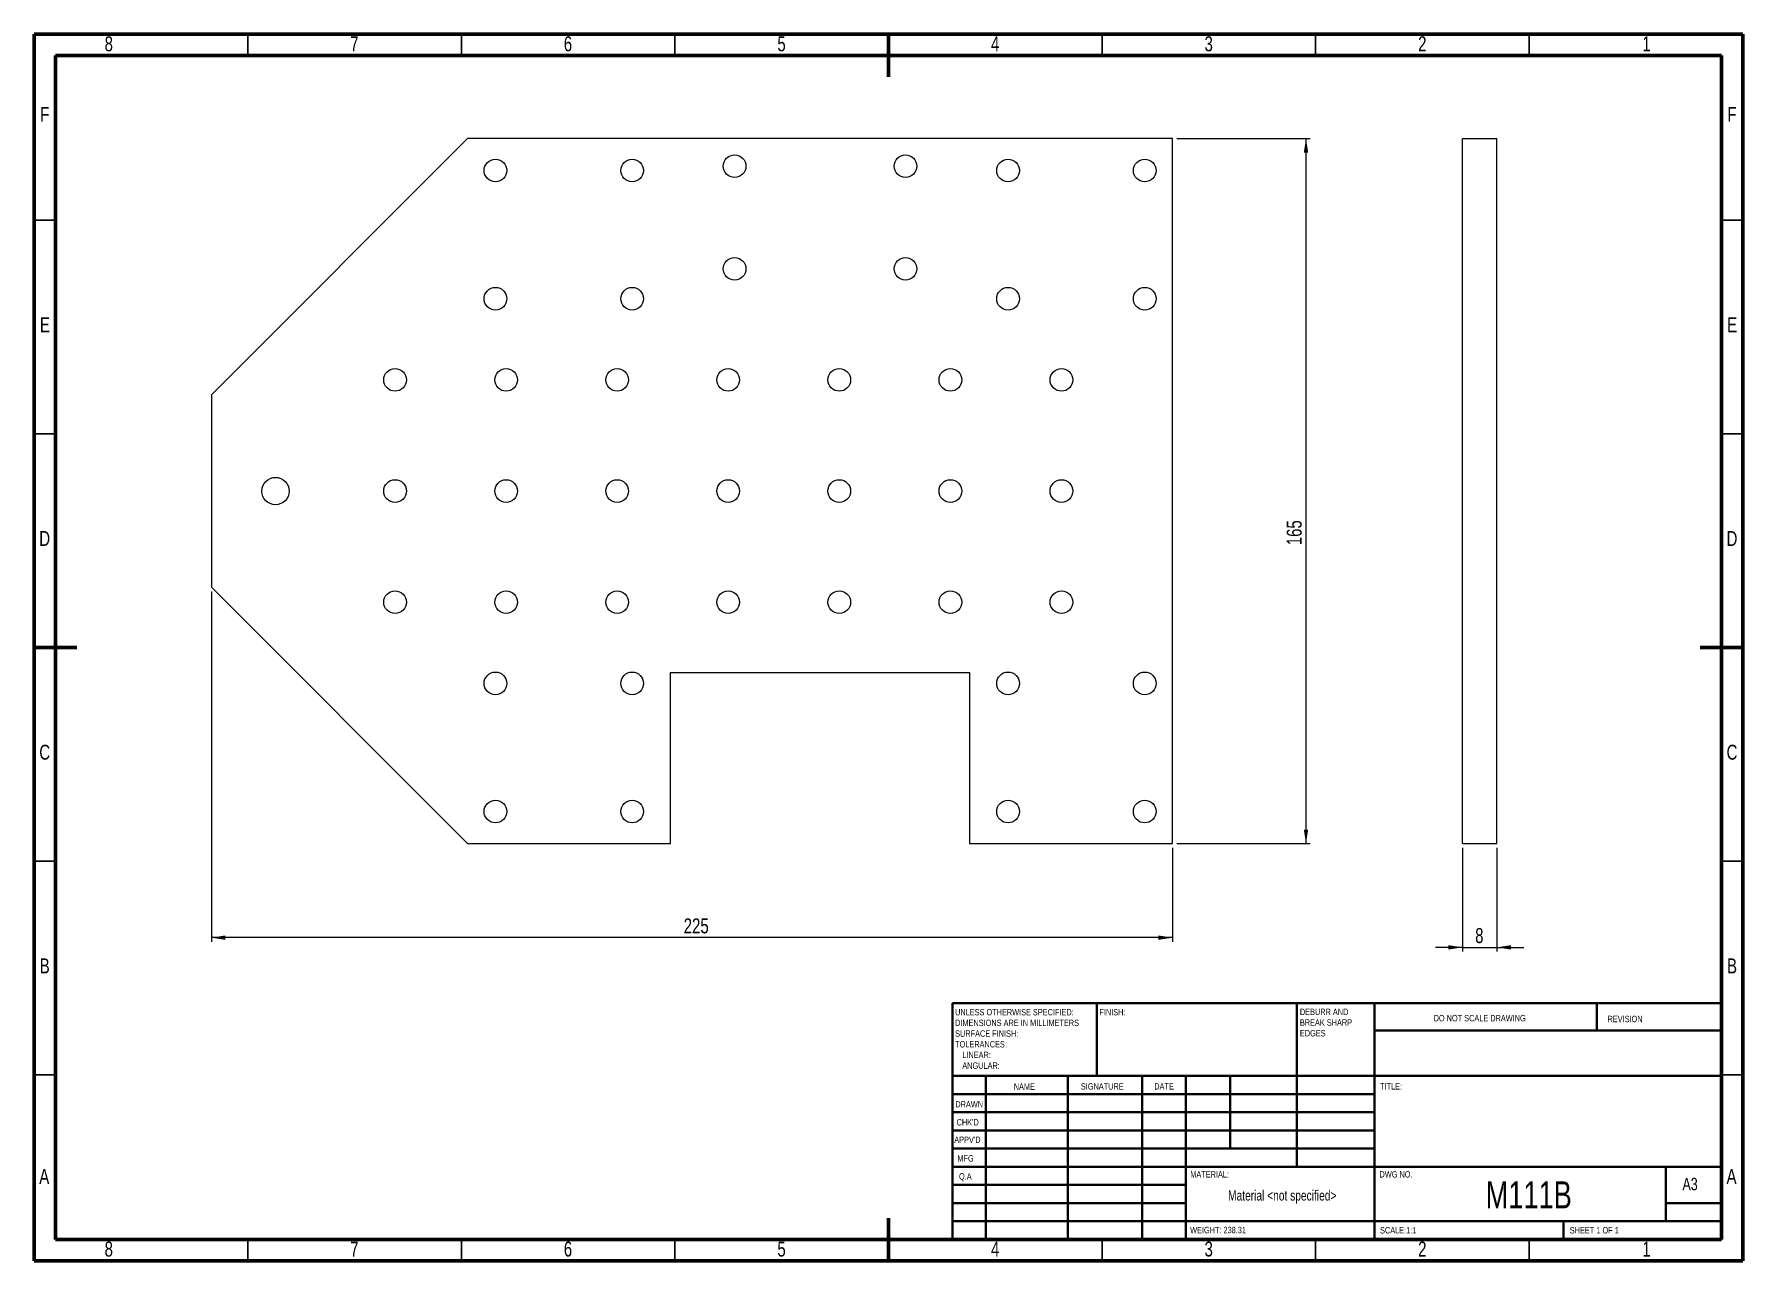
# Model space of a CAD drawing. Header units: millimetres. Extents: x 15 to 415, y 5 to 292.
import ezdxf

# ---------------------------------------------------------------- set-up
doc = ezdxf.new("R2010")
doc.units = ezdxf.units.MM
doc.styles.add('SLDTEXTSTYLE0', font='TXT', dxfattribs={"width": 0.75})
doc.styles.add('SLDTEXTSTYLE1', font='TXT', dxfattribs={"width": 0.686449})
doc.styles.add('SLDTEXTSTYLE2', font='TXT', dxfattribs={"width": 0.6875})
doc.dimstyles.new('SLDDIMSTYLE0', dxfattribs={"dimtxt": 3.5, "dimasz": 3.302, "dimexe": 0, "dimexo": 0.0625, "dimgap": 0.875, "dimtad": 1, "dimrnd": 1e-09, "dimzin": 12, "dimdsep": 46, "dimtxsty": 'SLDTEXTSTYLE0', "dimsah": 1, "dimcen": 0.09, "dimadec": 0, "dimazin": 3, "dimtfac": 1, "dimtofl": 0, "dimtmove": 0, "dimatfit": 3, "dimfxl": 0, "dimfrac": 2, "dimtolj": 1, "dimtzin": 12, "dimarcsym": 0})
doc.dimstyles.new('SLDDIMSTYLE1', dxfattribs={"dimtxt": 3.5, "dimasz": 3.302, "dimexe": 0, "dimexo": 0.0625, "dimgap": 0.875, "dimtad": 1, "dimrnd": 1e-09, "dimzin": 12, "dimdsep": 46, "dimtxsty": 'SLDTEXTSTYLE0', "dimsah": 1, "dimcen": 0.09, "dimadec": 0, "dimazin": 3, "dimtfac": 1, "dimtmove": 0, "dimatfit": 0, "dimfxl": 0, "dimfrac": 2, "dimtolj": 1, "dimtzin": 12, "dimarcsym": 0})

# ---------------------------------------------------------------- blocks, each defined once
blk = doc.blocks.new('SW_NOTE_0')
at = {"color": 0, "linetype": 'Continuous', "lineweight": 0, "char_height": 1.5, "attachment_point": 1, "style": 'SLDTEXTSTYLE0'}
for s, insert in [('UNLESS OTHERWISE SPECIFIED:', (0, 1.93)), ('SURFACE FINISH:', (0, -3.07)), ('DIMENSIONS ARE IN MILLIMETERS', (0, -0.57)), ('TOLERANCES:', (0, -5.57)), ('ANGULAR:', (1.69, -10.57)), ('LINEAR:', (1.69, -8.07))]:
    blk.add_mtext(s, dxfattribs=dict(at, insert=insert))
blk = doc.blocks.new('SW_NOTE_1')
at = {"color": 0, "linetype": 'Continuous', "lineweight": 0, "char_height": 1.5, "attachment_point": 1, "style": 'SLDTEXTSTYLE0'}
for s, insert in [('DEBURR AND', (0, 1.93)), ('BREAK SHARP', (0, -0.57)), ('EDGES', (0, -3.07))]:
    blk.add_mtext(s, dxfattribs=dict(at, insert=insert))
blk = doc.blocks.new('_D')
at = {"color": 7, "linetype": 'Continuous', "lineweight": 0}
for p, q in [((56.48, 161.61), (56.48, 79.61)), ((281.48, 101.61), (281.48, 79.61)), ((281.48, 80.61), (56.48, 80.61))]:
    blk.add_line(p, q, dxfattribs=at)
for points in [[(56.48, 80.61), (59.78, 80.1), (59.78, 81.12)], [(281.48, 80.61), (278.18, 81.12), (278.18, 80.1)]]:
    blk.add_solid(points, dxfattribs=at)
at = {"color": 7, "linetype": 'Continuous', "lineweight": 0, "insert": (167.06, 85.12), "char_height": 3.5, "attachment_point": 1, "style": 'SLDTEXTSTYLE0'}
blk.add_mtext('225', dxfattribs=at)
blk = doc.blocks.new('_D_1')
at = {"color": 7, "linetype": 'Continuous', "lineweight": 0}
for p, q in [((282.48, 267.61), (313.74, 267.61)), ((312.74, 102.61), (312.74, 267.61)), ((282.48, 102.61), (313.74, 102.61))]:
    blk.add_line(p, q, dxfattribs=at)
for points in [[(312.74, 267.61), (312.23, 264.31), (313.24, 264.31)], [(312.74, 102.61), (313.24, 105.91), (312.23, 105.91)]]:
    blk.add_solid(points, dxfattribs=at)
at = {"color": 7, "linetype": 'Continuous', "lineweight": 0, "insert": (308.22, 172.42), "char_height": 3.5, "attachment_point": 1, "rotation": 90, "style": 'SLDTEXTSTYLE0'}
blk.add_mtext('165', dxfattribs=at)
blk = doc.blocks.new('_D_2')
at = {"color": 7, "linetype": 'Continuous', "lineweight": 0}
for p, q in [((349.39, 101.61), (349.39, 77.34)), ((357.39, 101.61), (357.39, 77.34)), ((349.39, 78.34), (343.04, 78.34)), ((349.39, 78.34), (357.39, 78.34)), ((357.39, 78.34), (363.74, 78.34))]:
    blk.add_line(p, q, dxfattribs=at)
for points in [[(349.39, 78.34), (346.09, 78.84), (346.09, 77.83)], [(357.39, 78.34), (360.69, 77.83), (360.69, 78.84)]]:
    blk.add_solid(points, dxfattribs=at)
at = {"color": 7, "linetype": 'Continuous', "lineweight": 0, "insert": (352.34, 82.85), "char_height": 3.5, "attachment_point": 1, "style": 'SLDTEXTSTYLE0'}
blk.add_mtext('8', dxfattribs=at)

msp = doc.modelspace()

# ---------------------------------------------------------------- linework, layer by layer
at = {"color": 7, "linetype": 'Continuous', "lineweight": 60}
for p, q in [((15, 292), (415, 292)), ((15, 5), (15, 292)), ((215, 292), (215, 282)), ((415, 292), (415, 5)), ((20, 287), (410, 287)), ((20, 10), (20, 287)), ((410, 287), (410, 10)), ((15, 148.5), (25, 148.5)), ((415, 148.5), (405, 148.5)), ((410, 65.25), (410, 10)), ((215, 5), (215, 15)), ((410, 10), (20, 10)), ((410, 10), (222.8, 10)), ((415, 5), (15, 5))]:
    msp.add_line(p, q, dxfattribs=at)
at = {"color": 7, "linetype": 'Continuous', "lineweight": 30}
for p, q in [((65, 292), (65, 287)), ((115, 292), (115, 287)), ((165, 292), (165, 287)), ((265, 292), (265, 287)), ((315, 292), (315, 287)), ((365, 292), (365, 287)), ((15, 248.5), (20, 248.5)), ((415, 248.5), (410, 248.5)), ((15, 198.5), (20, 198.5)), ((415, 198.5), (410, 198.5)), ((15, 98.5), (20, 98.5)), ((415, 98.5), (410, 98.5)), ((15, 48.5), (20, 48.5)), ((415, 48.5), (410, 48.5)), ((65, 5), (65, 10)), ((115, 5), (115, 10)), ((165, 5), (165, 10)), ((265, 5), (265, 10)), ((315, 5), (315, 10)), ((365, 5), (365, 10))]:
    msp.add_line(p, q, dxfattribs=at)
at = {"color": 7, "linetype": 'Continuous', "lineweight": 15}
for p, q in [((116.479, 267.612), (56.479, 207.612)), ((281.479, 267.612), (116.479, 267.612)), ((281.479, 102.612), (281.479, 267.612)), ((349.388, 102.612), (349.388, 267.612)), ((349.388, 267.612), (357.388, 267.612)), ((357.388, 102.612), (357.388, 267.612)), ((56.479, 207.612), (56.479, 162.612)), ((56.479, 162.612), (116.479, 102.612)), ((163.979, 142.612), (233.979, 142.612)), ((163.979, 102.612), (163.979, 142.612)), ((233.979, 142.612), (233.979, 102.612)), ((116.479, 102.612), (163.979, 102.612)), ((233.979, 102.612), (281.479, 102.612)), ((349.388, 102.612), (357.388, 102.612))]:
    msp.add_line(p, q, dxfattribs=at)
at = {"color": 7, "linetype": 'Continuous', "lineweight": 40}
for p, q in [((230, 65.25), (410, 65.25)), ((230, 65.25), (230, 10)), ((263.8, 48.25), (263.8, 65.25)), ((310.6, 65.25), (310.6, 27)), ((328.8, 65.25), (328.8, 10)), ((380.8, 58.875), (380.8, 65.25)), ((410, 58.875), (328.8, 58.875)), ((410, 48.25), (230, 48.25)), ((237.8, 48.25), (237.8, 10)), ((256.991, 48.25), (256.991, 10)), ((274.399, 48.25), (274.399, 10)), ((284.6, 10), (284.6, 48.25)), ((295, 31.25), (295, 48.25)), ((328.8, 44), (230, 44)), ((328.8, 39.75), (230, 39.75)), ((328.8, 35.5), (230, 35.5)), ((328.8, 31.25), (230, 31.25)), ((284.6, 27), (230, 27)), ((284.6, 27), (410, 27)), ((397, 14.25), (397, 27)), ((284.6, 22.75), (230, 22.75)), ((284.6, 18.5), (230, 18.5)), ((410, 18.5), (397, 18.5)), ((230, 14.25), (410, 14.25)), ((373, 10), (373, 14.25))]:
    msp.add_line(p, q, dxfattribs=at)
at = {"color": 7, "linetype": 'Continuous', "lineweight": 15}
for centre, radius in [((122.979, 260.112), 2.65), ((154.979, 260.112), 2.65), ((178.979, 261.112), 2.65), ((218.979, 261.112), 2.65), ((242.979, 260.112), 2.65), ((274.979, 260.112), 2.65), ((178.979, 237.112), 2.65), ((218.979, 237.112), 2.65), ((122.979, 230.112), 2.65), ((154.979, 230.112), 2.65), ((242.979, 230.112), 2.65), ((274.979, 230.112), 2.65), ((99.479, 211.112), 2.65), ((125.479, 211.112), 2.65), ((151.479, 211.112), 2.65), ((177.479, 211.112), 2.65), ((203.479, 211.112), 2.65), ((229.479, 211.112), 2.65), ((255.479, 211.112), 2.65), ((71.479, 185.112), 3.2), ((99.479, 185.112), 2.65), ((125.479, 185.112), 2.65), ((151.479, 185.112), 2.65), ((177.479, 185.112), 2.65), ((203.479, 185.112), 2.65), ((229.479, 185.112), 2.65), ((255.479, 185.112), 2.65), ((99.479, 159.112), 2.65), ((125.479, 159.112), 2.65), ((151.479, 159.112), 2.65), ((177.479, 159.112), 2.65), ((203.479, 159.112), 2.65), ((229.479, 159.112), 2.65), ((255.479, 159.112), 2.65), ((122.979, 140.112), 2.65), ((154.979, 140.112), 2.65), ((242.979, 140.112), 2.65), ((274.979, 140.112), 2.65), ((122.979, 110.112), 2.65), ((154.979, 110.112), 2.65), ((242.979, 110.112), 2.65), ((274.979, 110.112), 2.65)]:
    msp.add_circle(centre, radius, dxfattribs=at)

# ---------------------------------------------------------------- block references
at = {"color": 7, "linetype": 'Continuous', "lineweight": 0}
for name, p in [('SW_NOTE_1', (311.309, 62.069)), ('SW_NOTE_0', (230.594, 61.987))]:
    msp.add_blockref(name, p, dxfattribs=at)

# ---------------------------------------------------------------- texts
for s, insert, char_height, attachment_point, style in [('8', (32.465, 291.5), 3.5, 2, 'SLDTEXTSTYLE0'), ('7', (89.965, 291.5), 3.5, 2, 'SLDTEXTSTYLE0'), ('6', (139.965, 291.5), 3.5, 2, 'SLDTEXTSTYLE0'), ('5', (189.965, 291.5), 3.5, 2, 'SLDTEXTSTYLE0'), ('4', (239.965, 291.5), 3.5, 2, 'SLDTEXTSTYLE0'), ('3', (289.965, 291.5), 3.5, 2, 'SLDTEXTSTYLE0'), ('2', (339.965, 291.5), 3.5, 2, 'SLDTEXTSTYLE0'), ('1', (392.465, 291.5), 3.5, 2, 'SLDTEXTSTYLE0'), ('F', (17.464, 275), 3.5, 2, 'SLDTEXTSTYLE0'), ('F', (412.464, 275), 3.5, 2, 'SLDTEXTSTYLE0'), ('E', (17.506, 225.75), 3.5, 2, 'SLDTEXTSTYLE0'), ('E', (412.506, 225.75), 3.5, 2, 'SLDTEXTSTYLE0'), ('D', (17.46, 175.75), 3.5, 2, 'SLDTEXTSTYLE0'), ('D', (412.46, 175.75), 3.5, 2, 'SLDTEXTSTYLE0'), ('C', (17.464, 125.75), 3.5, 2, 'SLDTEXTSTYLE0'), ('C', (412.464, 125.75), 3.5, 2, 'SLDTEXTSTYLE0'), ('B', (17.473, 75.75), 3.5, 2, 'SLDTEXTSTYLE0'), ('B', (412.473, 75.75), 3.5, 2, 'SLDTEXTSTYLE0'), ('FINISH:', (264.371, 63.919), 1.5, 1, 'SLDTEXTSTYLE0'), ('DO NOT SCALE DRAWING', (342.615, 62.533), 1.5, 1, 'SLDTEXTSTYLE0'), ('REVISION', (383.328, 62.335), 1.5, 1, 'SLDTEXTSTYLE0'), ('NAME', (244.322, 46.501), 1.5, 1, 'SLDTEXTSTYLE0'), ('SIGNATURE', (260.034, 46.562), 1.5, 1, 'SLDTEXTSTYLE0'), ('DATE', (277.215, 46.576), 1.5, 1, 'SLDTEXTSTYLE0'), ('TITLE:', (330.09, 46.576), 1.5, 1, 'SLDTEXTSTYLE0'), ('DRAWN', (230.643, 42.385), 1.5, 1, 'SLDTEXTSTYLE1'), ("CHK'D", (230.939, 38.162), 1.5, 1, 'SLDTEXTSTYLE0'), ("APPV'D", (230.402, 34.066), 1.5, 1, 'SLDTEXTSTYLE0'), ('MFG', (231.124, 29.716), 1.5, 1, 'SLDTEXTSTYLE0'), ('A', (17.36, 26.5), 3.5, 2, 'SLDTEXTSTYLE0'), ('Q.A', (231.509, 25.505), 1.5, 1, 'SLDTEXTSTYLE0'), ('MATERIAL:', (285.646, 25.986), 1.5, 1, 'SLDTEXTSTYLE0'), ('DWG NO.', (329.953, 25.986), 1.5, 1, 'SLDTEXTSTYLE0'), ('A3', (400.871, 24.406), 2.9104, 1, 'SLDTEXTSTYLE0'), ('A', (412.36, 26.5), 3.5, 2, 'SLDTEXTSTYLE0'), ('Material <not specified>', (307.173, 21.486), 2.38125, 2, 'SLDTEXTSTYLE0'), ('M111B', (364.884, 23.607), 6.35, 2, 'SLDTEXTSTYLE0'), ('WEIGHT: 238.31', (285.618, 12.949), 1.4986, 1, 'SLDTEXTSTYLE0'), ('SCALE:1:1', (330.074, 12.9), 1.5, 1, 'SLDTEXTSTYLE0'), ('SHEET 1 OF 1', (374.478, 12.9), 1.5, 1, 'SLDTEXTSTYLE2'), ('8', (32.465, 9.5), 3.5, 2, 'SLDTEXTSTYLE0'), ('7', (89.965, 9.5), 3.5, 2, 'SLDTEXTSTYLE0'), ('6', (139.965, 9.5), 3.5, 2, 'SLDTEXTSTYLE0'), ('5', (189.965, 9.5), 3.5, 2, 'SLDTEXTSTYLE0'), ('4', (239.965, 9.5), 3.5, 2, 'SLDTEXTSTYLE0'), ('3', (289.965, 9.5), 3.5, 2, 'SLDTEXTSTYLE0'), ('2', (339.965, 9.5), 3.5, 2, 'SLDTEXTSTYLE0'), ('1', (392.465, 9.5), 3.5, 2, 'SLDTEXTSTYLE0')]:
    msp.add_mtext(s, dxfattribs=dict(at, insert=insert, char_height=char_height, attachment_point=attachment_point, style=style))

# ---------------------------------------------------------------- dimensions: what is measured, and where the dimension line sits
for base, p2, angle, picture, middle in [((312.735, 267.612), (281.479, 267.612), 90, '_D_1', (312.735, 176.296)), ((56.479, 80.612), (56.479, 162.612), 0, '_D', (170.939, 80.612))]:
    dim = msp.add_linear_dim(base=base, p1=(281.479, 102.612), p2=p2, angle=angle, dimstyle='SLDDIMSTYLE0', dxfattribs=at)
    dim.commit()
    dim.dimension.update_dxf_attribs({"geometry": picture, "text_midpoint": middle, "dimtype": 160})
dim = msp.add_linear_dim(base=(357.388, 78.336), p1=(349.388, 102.612), p2=(357.388, 102.612), dimstyle='SLDDIMSTYLE1', dxfattribs=at)
dim.commit()
dim.dimension.update_dxf_attribs({"geometry": '_D_2', "text_midpoint": (353.633, 78.336), "dimtype": 160})

doc.saveas('drawing.dxf')
